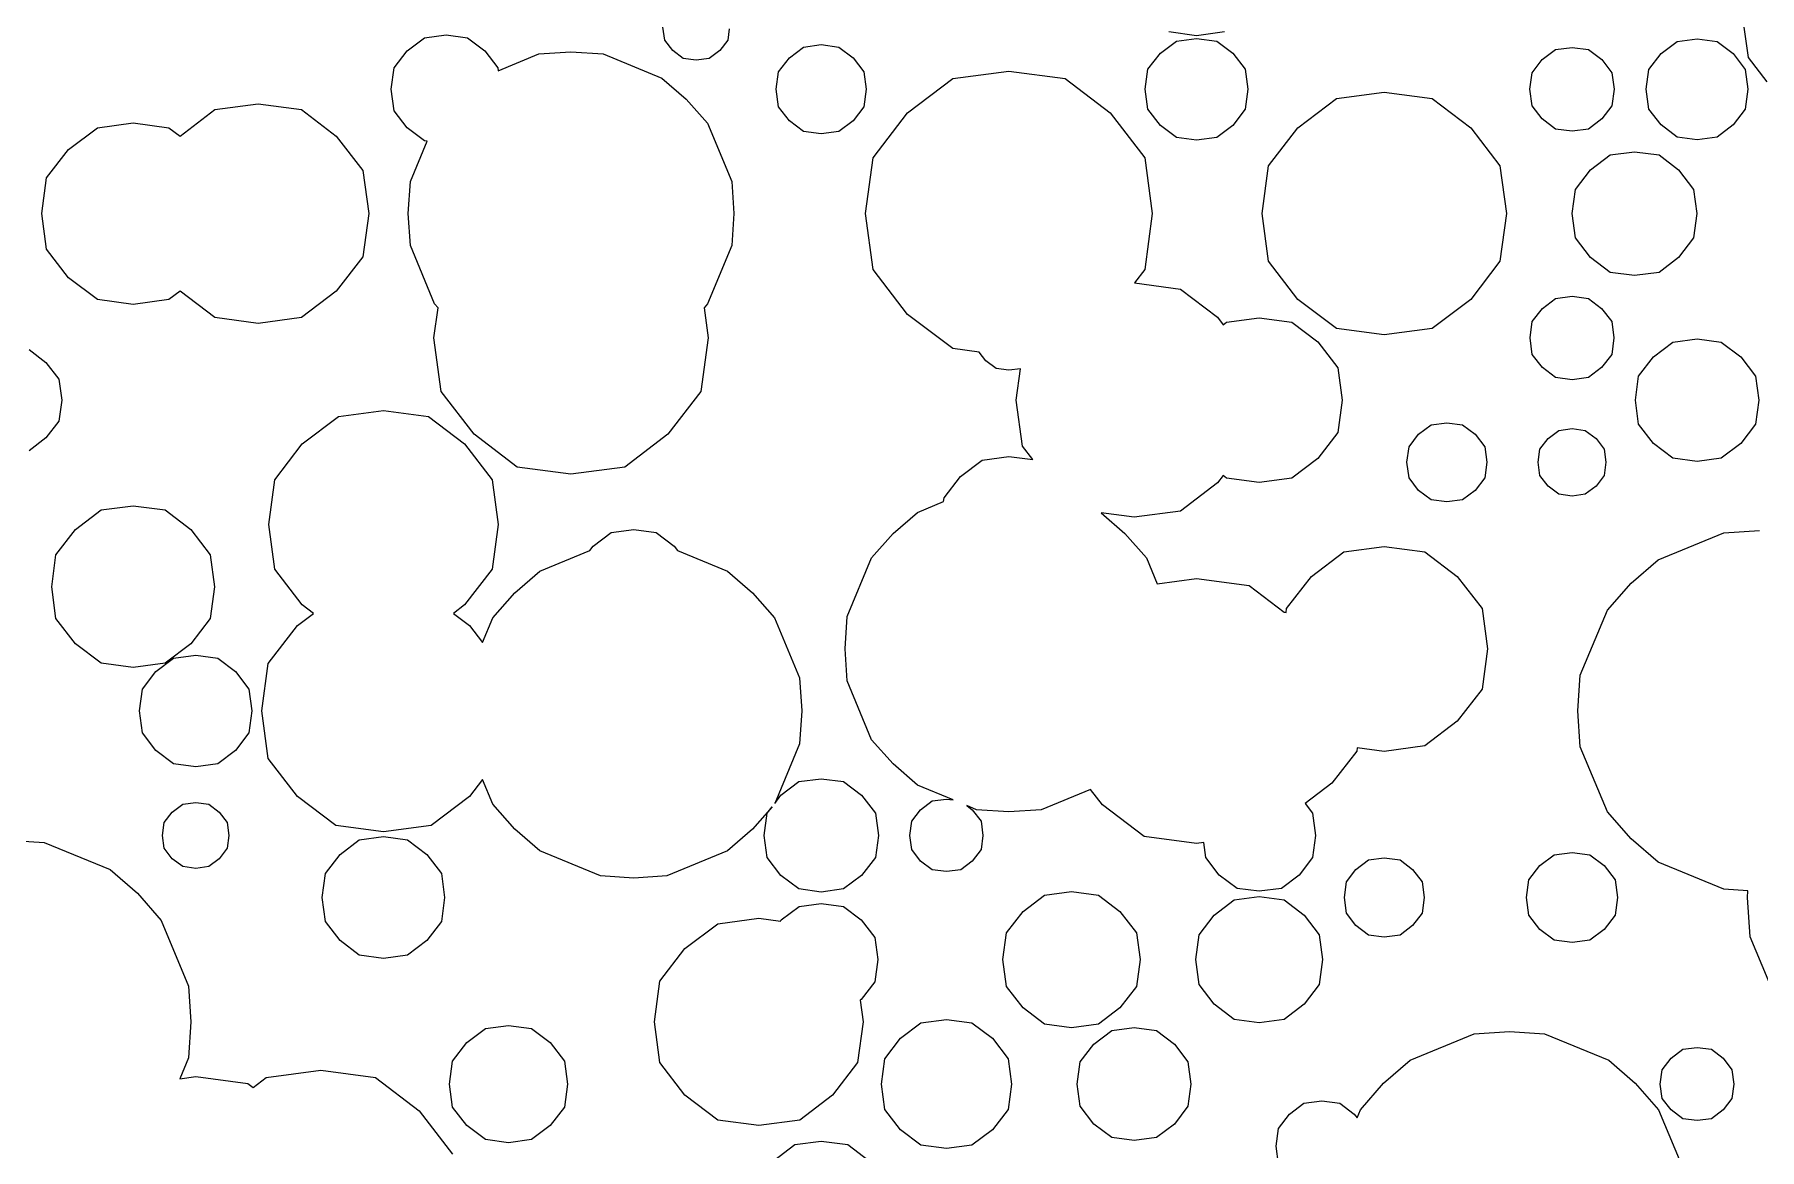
# Model space of a CAD drawing. Extents: x 58 to 158, y 90 to 190.
# Drawn here: x 101 to 122.37, y 126.07 to 139.88 of the extents above; entities that cross this region are included whole.
import ezdxf

# ---------------------------------------------------------------- set-up
doc = ezdxf.new("R2010")
doc.units = 0
doc.layers.get('0').update_dxf_attribs({"linetype": 'CONTINUOUS'})

msp = doc.modelspace()

# ---------------------------------------------------------------- linework, layer by layer
at = {"color": 102}
for p, q in [((105.621, 139.677), (105.833, 139.838)), ((105.833, 139.838), (106.101, 139.874)), ((106.101, 139.874), (106.367, 139.838)), ((106.367, 139.838), (106.58, 139.677)), ((105.457, 139.464), (105.621, 139.677)), ((106.58, 139.677), (106.743, 139.464)), ((106.747, 139.43), (107.251, 139.638)), ((107.251, 139.638), (107.649, 139.664)), ((107.649, 139.664), (108.049, 139.638)), ((108.049, 139.638), (108.775, 139.339)), ((105.421, 139.2), (105.457, 139.464)), ((106.743, 139.464), (106.747, 139.43)), ((108.775, 139.339), (109.077, 139.077)), ((105.457, 138.935), (105.421, 139.2)), ((117.132, 139.084), (117.724, 139.163)), ((117.724, 139.163), (118.318, 139.084)), ((105.621, 138.723), (105.457, 138.935)), ((109.077, 139.077), (109.339, 138.78)), ((116.655, 138.723), (117.132, 139.084)), ((118.318, 139.084), (118.795, 138.723)), ((105.833, 138.562), (105.621, 138.723)), ((109.339, 138.78), (109.641, 138.056)), ((116.292, 138.25), (116.655, 138.723)), ((118.795, 138.723), (119.158, 138.25)), ((105.66, 138.056), (105.868, 138.558)), ((105.868, 138.558), (105.833, 138.562)), ((105.632, 137.661), (105.66, 138.056)), ((109.641, 138.056), (109.667, 137.661)), ((116.213, 137.661), (116.292, 138.25)), ((119.158, 138.25), (119.237, 137.661)), ((105.66, 137.264), (105.632, 137.661)), ((109.667, 137.661), (109.641, 137.264)), ((116.292, 137.071), (116.213, 137.661)), ((119.237, 137.661), (119.158, 137.071)), ((105.96, 136.542), (105.66, 137.264)), ((109.641, 137.264), (109.339, 136.542)), ((116.655, 136.598), (116.292, 137.071)), ((119.158, 137.071), (118.795, 136.598)), ((117.132, 136.237), (116.655, 136.598)), ((118.795, 136.598), (118.318, 136.237)), ((105.952, 136.12), (106.003, 136.493)), ((106.003, 136.493), (105.96, 136.542)), ((109.339, 136.542), (109.298, 136.493)), ((109.298, 136.493), (109.349, 136.12)), ((117.724, 136.157), (117.132, 136.237)), ((118.318, 136.237), (117.724, 136.157)), ((106.041, 135.459), (105.952, 136.12)), ((109.349, 136.12), (109.259, 135.459)), ((121.059, 135.887), (121.301, 136.069)), ((121.301, 136.069), (121.599, 136.109)), ((121.599, 136.109), (121.9, 136.069)), ((121.9, 136.069), (122.141, 135.887)), ((120.876, 135.649), (121.059, 135.887)), ((122.141, 135.887), (122.324, 135.649)), ((120.836, 135.35), (120.876, 135.649)), ((122.324, 135.649), (122.364, 135.35)), ((106.449, 134.927), (106.041, 135.459)), ((109.259, 135.459), (108.851, 134.927)), ((120.876, 135.052), (120.836, 135.35)), ((122.364, 135.35), (122.324, 135.052)), ((106.984, 134.521), (106.449, 134.927)), ((108.851, 134.927), (108.317, 134.521)), ((121.059, 134.813), (120.876, 135.052)), ((122.324, 135.052), (122.141, 134.813)), ((121.301, 134.632), (121.059, 134.813)), ((121.599, 134.59), (121.301, 134.632)), ((121.9, 134.632), (121.599, 134.59)), ((122.141, 134.813), (121.9, 134.632)), ((107.649, 134.433), (106.984, 134.521)), ((108.317, 134.521), (107.649, 134.433)), ((114.348, 127.543), (114.625, 127.58)), ((114.625, 127.58), (114.902, 127.543)), ((113.957, 127.155), (114.126, 127.375)), ((114.126, 127.375), (114.348, 127.543)), ((114.902, 127.543), (115.124, 127.375)), ((115.124, 127.375), (115.292, 127.155)), ((113.92, 126.88), (113.957, 127.155)), ((115.292, 127.155), (115.329, 126.88)), ((113.957, 126.606), (113.92, 126.88)), ((115.329, 126.88), (115.292, 126.606)), ((114.126, 126.385), (113.957, 126.606)), ((115.292, 126.606), (115.124, 126.385)), ((114.348, 126.217), (114.126, 126.385)), ((115.124, 126.385), (114.902, 126.217)), ((114.625, 126.18), (114.348, 126.217)), ((114.902, 126.217), (114.625, 126.18))]:
    msp.add_line(p, q, dxfattribs=at)
at = {"color": 242}
for p, q in [((108.81, 139.809), (108.788, 139.97)), ((108.909, 139.681), (108.81, 139.809)), ((109.591, 139.809), (109.492, 139.681)), ((109.609, 139.949), (109.591, 139.809)), ((109.039, 139.581), (108.909, 139.681)), ((109.2, 139.561), (109.039, 139.581)), ((109.363, 139.581), (109.2, 139.561)), ((109.492, 139.681), (109.363, 139.581)), ((119.683, 136.485), (119.847, 136.609)), ((119.847, 136.609), (120.051, 136.636)), ((120.051, 136.636), (120.255, 136.609)), ((120.255, 136.609), (120.417, 136.485)), ((119.557, 136.323), (119.683, 136.485)), ((120.417, 136.485), (120.542, 136.323)), ((119.53, 136.12), (119.557, 136.323)), ((120.542, 136.323), (120.57, 136.12)), ((119.557, 135.917), (119.53, 136.12)), ((119.683, 135.755), (119.557, 135.917)), ((120.542, 135.917), (120.417, 135.755)), ((120.57, 136.12), (120.542, 135.917)), ((119.847, 135.631), (119.683, 135.755)), ((120.417, 135.755), (120.255, 135.631)), ((120.051, 135.603), (119.847, 135.631)), ((120.255, 135.631), (120.051, 135.603)), ((102.508, 131.989), (102.727, 132.155)), ((102.727, 132.155), (103, 132.191)), ((103, 132.191), (103.273, 132.155)), ((103.273, 132.155), (103.492, 131.989)), ((102.342, 131.771), (102.508, 131.989)), ((103.492, 131.989), (103.659, 131.771)), ((102.304, 131.501), (102.342, 131.771)), ((103.659, 131.771), (103.696, 131.501)), ((102.342, 131.229), (102.304, 131.501)), ((103.696, 131.501), (103.659, 131.229)), ((102.508, 131.011), (102.342, 131.229)), ((103.659, 131.229), (103.492, 131.011)), ((102.727, 130.846), (102.508, 131.011)), ((103.492, 131.011), (103.273, 130.846)), ((103, 130.809), (102.727, 130.846)), ((103.273, 130.846), (103, 130.809)), ((102.839, 130.347), (103, 130.369)), ((103, 130.369), (103.161, 130.347)), ((102.61, 130.12), (102.709, 130.249)), ((102.709, 130.249), (102.839, 130.347)), ((103.161, 130.347), (103.291, 130.249)), ((103.291, 130.249), (103.39, 130.12)), ((102.59, 129.96), (102.61, 130.12)), ((102.61, 129.8), (102.59, 129.96)), ((103.39, 130.12), (103.412, 129.96)), ((103.412, 129.96), (103.39, 129.8)), ((100.675, 129.901), (101.123, 129.872)), ((101.123, 129.872), (101.939, 129.536)), ((102.709, 129.671), (102.61, 129.8)), ((103.39, 129.8), (103.291, 129.671)), ((101.939, 129.536), (102.277, 129.242)), ((102.839, 129.573), (102.709, 129.671)), ((103, 129.551), (102.839, 129.573)), ((103.161, 129.573), (103, 129.551)), ((103.291, 129.671), (103.161, 129.573)), ((102.277, 129.242), (102.573, 128.906)), ((102.573, 128.906), (102.911, 128.094)), ((102.911, 128.094), (102.941, 127.651)), ((102.941, 127.651), (102.911, 127.205)), ((111.73, 127.447), (111.984, 127.64)), ((111.984, 127.64), (112.3, 127.681)), ((112.3, 127.681), (112.616, 127.64)), ((112.616, 127.64), (112.871, 127.447)), ((111.536, 127.194), (111.73, 127.447)), ((112.871, 127.447), (113.064, 127.194)), ((118.045, 127.174), (118.839, 127.502)), ((118.839, 127.502), (119.275, 127.531)), ((119.275, 127.531), (119.71, 127.502)), ((119.71, 127.502), (120.505, 127.174)), ((102.911, 127.205), (102.803, 126.946)), ((111.494, 126.88), (111.536, 127.194)), ((113.064, 127.194), (113.107, 126.88)), ((117.716, 126.889), (118.045, 127.174)), ((120.505, 127.174), (120.833, 126.889)), ((102.803, 126.946), (103, 126.972)), ((103, 126.972), (103.645, 126.887)), ((103.711, 126.836), (103.875, 126.96)), ((103.875, 126.96), (104.55, 127.051)), ((104.55, 127.051), (105.226, 126.96)), ((105.226, 126.96), (105.767, 126.55)), ((103.645, 126.887), (103.711, 126.836)), ((111.536, 126.566), (111.494, 126.88)), ((113.107, 126.88), (113.064, 126.566)), ((117.429, 126.562), (117.716, 126.889)), ((120.833, 126.889), (121.121, 126.562)), ((105.767, 126.55), (106.18, 126.012)), ((111.73, 126.314), (111.536, 126.566)), ((113.064, 126.566), (112.871, 126.314)), ((116.55, 126.507), (116.728, 126.642)), ((116.728, 126.642), (116.95, 126.672)), ((116.95, 126.672), (117.172, 126.642)), ((117.172, 126.642), (117.35, 126.507)), ((117.387, 126.46), (117.429, 126.562)), ((121.121, 126.562), (121.451, 125.772)), ((111.984, 126.121), (111.73, 126.314)), ((112.871, 126.314), (112.616, 126.121)), ((116.385, 126.11), (116.415, 126.33)), ((116.415, 126.33), (116.55, 126.507)), ((117.35, 126.507), (117.387, 126.46)), ((112.3, 126.08), (111.984, 126.121)), ((112.616, 126.121), (112.3, 126.08)), ((116.415, 125.889), (116.385, 126.11))]:
    msp.add_line(p, q, dxfattribs=at)
at = {"color": 213}
for p, q in [((114.951, 139.646), (115.15, 139.798)), ((115.4, 139.864), (115.054, 139.911)), ((115.15, 139.798), (115.4, 139.831)), ((115.746, 139.911), (115.4, 139.864)), ((115.4, 139.831), (115.649, 139.798)), ((115.649, 139.798), (115.849, 139.646)), ((110.222, 139.417), (110.356, 139.591)), ((110.356, 139.591), (110.531, 139.723)), ((110.531, 139.723), (110.75, 139.754)), ((110.75, 139.754), (110.968, 139.723)), ((110.968, 139.723), (111.144, 139.591)), ((111.144, 139.591), (111.278, 139.417)), ((114.797, 139.448), (114.951, 139.646)), ((115.849, 139.646), (116.002, 139.448)), ((119.555, 139.404), (119.68, 139.568)), ((119.68, 139.568), (119.845, 139.692)), ((119.845, 139.692), (120.051, 139.719)), ((120.051, 139.719), (120.256, 139.692)), ((120.256, 139.692), (120.42, 139.568)), ((120.42, 139.568), (120.545, 139.404)), ((110.193, 139.2), (110.222, 139.417)), ((111.278, 139.417), (111.307, 139.2)), ((114.764, 139.2), (114.797, 139.448)), ((116.002, 139.448), (116.035, 139.2)), ((119.527, 139.2), (119.555, 139.404)), ((120.545, 139.404), (120.573, 139.2)), ((110.222, 138.984), (110.193, 139.2)), ((111.307, 139.2), (111.278, 138.984)), ((114.797, 138.952), (114.764, 139.2)), ((116.035, 139.2), (116.002, 138.952)), ((119.555, 138.996), (119.527, 139.2)), ((120.573, 139.2), (120.545, 138.996)), ((110.356, 138.809), (110.222, 138.984)), ((111.278, 138.984), (111.144, 138.809)), ((114.951, 138.753), (114.797, 138.952)), ((116.002, 138.952), (115.849, 138.753)), ((119.68, 138.833), (119.555, 138.996)), ((120.545, 138.996), (120.42, 138.833)), ((110.531, 138.676), (110.356, 138.809)), ((111.144, 138.809), (110.968, 138.676)), ((115.15, 138.602), (114.951, 138.753)), ((115.849, 138.753), (115.649, 138.602)), ((119.845, 138.708), (119.68, 138.833)), ((120.051, 138.68), (119.845, 138.708)), ((120.256, 138.708), (120.051, 138.68)), ((120.42, 138.833), (120.256, 138.708)), ((110.75, 138.647), (110.531, 138.676)), ((110.968, 138.676), (110.75, 138.647)), ((115.4, 138.569), (115.15, 138.602)), ((115.649, 138.602), (115.4, 138.569)), ((121.168, 127.058), (121.277, 127.201)), ((121.277, 127.201), (121.422, 127.31)), ((121.422, 127.31), (121.599, 127.333)), ((121.599, 127.333), (121.779, 127.31)), ((121.779, 127.31), (121.923, 127.201)), ((121.923, 127.201), (122.032, 127.058)), ((121.143, 126.88), (121.168, 127.058)), ((122.032, 127.058), (122.057, 126.88)), ((121.168, 126.702), (121.143, 126.88)), ((122.057, 126.88), (122.032, 126.702)), ((121.277, 126.559), (121.168, 126.702)), ((121.422, 126.45), (121.277, 126.559)), ((121.923, 126.559), (121.779, 126.45)), ((122.032, 126.702), (121.923, 126.559)), ((121.599, 126.427), (121.422, 126.45)), ((121.779, 126.45), (121.599, 126.427))]:
    msp.add_line(p, q, dxfattribs=at)
at = {"color": 142}
for p, q in [((121.156, 139.642), (121.353, 139.792)), ((121.353, 139.792), (121.599, 139.825)), ((121.599, 139.825), (121.848, 139.792)), ((121.848, 139.792), (122.045, 139.642)), ((121.004, 139.445), (121.156, 139.642)), ((122.045, 139.642), (122.196, 139.445)), ((120.971, 139.2), (121.004, 139.445)), ((122.196, 139.445), (122.229, 139.2)), ((121.004, 138.955), (120.971, 139.2)), ((122.229, 139.2), (122.196, 138.955)), ((121.156, 138.759), (121.004, 138.955)), ((122.196, 138.955), (122.045, 138.759)), ((121.353, 138.609), (121.156, 138.759)), ((122.045, 138.759), (121.848, 138.609)), ((121.599, 138.576), (121.353, 138.609)), ((121.848, 138.609), (121.599, 138.576))]:
    msp.add_line(p, q, dxfattribs=at)
at = {"color": 30}
for p, q in [((122.236, 139.594), (122.185, 139.97)), ((122.468, 139.292), (122.236, 139.594)), ((119.652, 129.585), (119.83, 129.719)), ((119.83, 129.719), (120.051, 129.749)), ((120.051, 129.749), (120.271, 129.719)), ((120.271, 129.719), (120.448, 129.585)), ((119.517, 129.409), (119.652, 129.585)), ((120.448, 129.585), (120.583, 129.409)), ((119.488, 129.19), (119.517, 129.409)), ((120.583, 129.409), (120.613, 129.19)), ((119.517, 128.971), (119.488, 129.19)), ((120.613, 129.19), (120.583, 128.971)), ((119.652, 128.796), (119.517, 128.971)), ((120.583, 128.971), (120.448, 128.796)), ((119.83, 128.661), (119.652, 128.796)), ((120.051, 128.632), (119.83, 128.661)), ((120.271, 128.661), (120.051, 128.632)), ((120.448, 128.796), (120.271, 128.661))]:
    msp.add_line(p, q, dxfattribs=at)
at = {"color": 132}
for p, q in [((112.378, 139.332), (113.075, 139.424)), ((113.075, 139.424), (113.772, 139.332)), ((111.82, 138.908), (112.378, 139.332)), ((113.772, 139.332), (114.33, 138.908)), ((102.809, 138.621), (103.239, 138.948)), ((103.239, 138.948), (103.775, 139.019)), ((103.775, 139.019), (104.312, 138.948)), ((104.312, 138.948), (104.742, 138.621)), ((111.392, 138.352), (111.82, 138.908)), ((114.33, 138.908), (114.758, 138.352)), ((101.425, 138.454), (101.782, 138.724)), ((101.782, 138.724), (102.225, 138.783)), ((102.225, 138.783), (102.669, 138.724)), ((102.669, 138.724), (102.807, 138.62)), ((102.807, 138.62), (102.809, 138.621)), ((104.742, 138.621), (105.071, 138.194)), ((101.153, 138.102), (101.425, 138.454)), ((111.299, 137.661), (111.392, 138.352)), ((114.758, 138.352), (114.851, 137.661)), ((101.094, 137.661), (101.153, 138.102)), ((105.071, 138.194), (105.143, 137.661)), ((101.153, 137.22), (101.094, 137.661)), ((105.143, 137.661), (105.071, 137.127)), ((111.392, 136.967), (111.299, 137.661)), ((114.851, 137.661), (114.758, 136.967)), ((101.425, 136.865), (101.153, 137.22)), ((105.071, 137.127), (104.742, 136.699)), ((101.782, 136.595), (101.425, 136.865)), ((111.82, 136.412), (111.392, 136.967)), ((114.758, 136.967), (114.629, 136.801)), ((114.629, 136.801), (115.199, 136.725)), ((102.225, 136.536), (101.782, 136.595)), ((102.669, 136.595), (102.225, 136.536)), ((102.807, 136.7), (102.669, 136.595)), ((102.809, 136.699), (102.807, 136.7)), ((103.239, 136.372), (102.809, 136.699)), ((104.742, 136.699), (104.312, 136.372)), ((115.199, 136.725), (115.657, 136.376)), ((103.775, 136.3), (103.239, 136.372)), ((104.312, 136.372), (103.775, 136.3)), ((112.378, 135.989), (111.82, 136.412)), ((115.657, 136.376), (115.729, 136.284)), ((115.772, 136.317), (116.175, 136.371)), ((116.175, 136.371), (116.578, 136.317)), ((115.729, 136.284), (115.772, 136.317)), ((116.578, 136.317), (116.902, 136.072)), ((100.936, 135.976), (101.145, 135.817)), ((112.707, 135.945), (112.378, 135.989)), ((112.79, 135.837), (112.707, 135.945)), ((116.902, 136.072), (117.148, 135.751)), ((101.145, 135.817), (101.305, 135.61)), ((112.916, 135.741), (112.79, 135.837)), ((113.075, 135.72), (112.916, 135.741)), ((113.218, 135.738), (113.075, 135.72)), ((113.164, 135.35), (113.218, 135.738)), ((117.148, 135.751), (117.202, 135.35)), ((101.305, 135.61), (101.34, 135.35)), ((101.34, 135.35), (101.305, 135.091)), ((113.242, 134.781), (113.164, 135.35)), ((117.202, 135.35), (117.148, 134.95)), ((101.305, 135.091), (101.145, 134.882)), ((101.145, 134.882), (100.936, 134.724)), ((117.148, 134.95), (116.902, 134.629)), ((112.743, 134.608), (113.075, 134.654)), ((113.075, 134.654), (113.371, 134.614)), ((113.371, 134.614), (113.242, 134.781)), ((112.475, 134.406), (112.743, 134.608)), ((116.902, 134.629), (116.578, 134.384)), ((112.272, 134.141), (112.475, 134.406)), ((115.657, 134.324), (115.199, 133.975)), ((115.729, 134.416), (115.657, 134.324)), ((115.772, 134.384), (115.729, 134.416)), ((116.175, 134.33), (115.772, 134.384)), ((116.578, 134.384), (116.175, 134.33)), ((111.941, 133.96), (112.264, 134.093)), ((112.264, 134.093), (112.272, 134.141)), ((111.639, 133.697), (111.941, 133.96)), ((114.625, 133.9), (114.216, 133.954)), ((114.216, 133.954), (114.511, 133.697)), ((115.199, 133.975), (114.625, 133.9)), ((111.374, 133.397), (111.639, 133.697)), ((114.511, 133.697), (114.777, 133.397)), ((111.071, 132.669), (111.374, 133.397)), ((114.777, 133.397), (114.91, 133.076)), ((116.822, 133.168), (117.224, 133.473)), ((117.224, 133.473), (117.724, 133.539)), ((117.724, 133.539), (118.226, 133.473)), ((118.226, 133.473), (118.629, 133.168)), ((114.91, 133.076), (115.4, 133.142)), ((115.4, 133.142), (116.049, 133.055)), ((116.514, 132.769), (116.822, 133.168)), ((118.629, 133.168), (118.936, 132.769)), ((116.049, 133.055), (116.484, 132.725)), ((116.484, 132.725), (116.509, 132.722)), ((116.509, 132.722), (116.514, 132.769)), ((118.936, 132.769), (119.003, 132.27)), ((111.044, 132.27), (111.071, 132.669)), ((111.071, 131.872), (111.044, 132.27)), ((119.003, 132.27), (118.936, 131.772)), ((111.374, 131.144), (111.071, 131.872)), ((118.936, 131.772), (118.629, 131.373)), ((118.629, 131.373), (118.226, 131.068)), ((111.639, 130.844), (111.374, 131.144)), ((117.383, 131.003), (117.075, 130.605)), ((117.388, 131.046), (117.383, 131.003)), ((117.724, 131), (117.388, 131.046)), ((118.226, 131.068), (117.724, 131)), ((111.941, 130.58), (111.639, 130.844)), ((112.382, 130.398), (111.941, 130.58)), ((117.075, 130.605), (116.743, 130.353)), ((111.981, 130.278), (112.123, 130.386)), ((112.123, 130.386), (112.3, 130.409)), ((112.3, 130.409), (112.382, 130.398)), ((114.087, 130.529), (113.476, 130.278)), ((114.233, 130.339), (114.087, 130.529)), ((111.872, 130.137), (111.981, 130.278)), ((112.674, 130.278), (112.554, 130.328)), ((112.554, 130.328), (112.62, 130.278)), ((112.62, 130.278), (112.729, 130.137)), ((113.075, 130.252), (112.674, 130.278)), ((113.476, 130.278), (113.075, 130.252)), ((114.752, 129.945), (114.233, 130.339)), ((116.743, 130.353), (116.837, 130.233)), ((116.837, 130.233), (116.874, 129.96)), ((105.027, 129.905), (105.325, 129.945)), ((105.325, 129.945), (105.622, 129.905)), ((111.849, 129.96), (111.872, 130.137)), ((111.872, 129.784), (111.849, 129.96)), ((112.729, 130.137), (112.752, 129.96)), ((112.752, 129.96), (112.729, 129.784)), ((115.4, 129.858), (114.752, 129.945)), ((116.874, 129.96), (116.837, 129.687)), ((104.606, 129.486), (104.789, 129.723)), ((104.789, 129.723), (105.027, 129.905)), ((105.622, 129.905), (105.862, 129.723)), ((105.862, 129.723), (106.044, 129.486)), ((111.981, 129.642), (111.872, 129.784)), ((112.729, 129.784), (112.62, 129.642)), ((115.489, 129.871), (115.4, 129.858)), ((115.514, 129.687), (115.489, 129.871)), ((112.123, 129.534), (111.981, 129.642)), ((112.3, 129.511), (112.123, 129.534)), ((112.478, 129.534), (112.3, 129.511)), ((112.62, 129.642), (112.478, 129.534)), ((115.681, 129.469), (115.514, 129.687)), ((116.837, 129.687), (116.669, 129.469)), ((104.565, 129.19), (104.606, 129.486)), ((106.044, 129.486), (106.084, 129.19)), ((115.901, 129.303), (115.681, 129.469)), ((116.175, 129.267), (115.901, 129.303)), ((116.45, 129.303), (116.175, 129.267)), ((116.669, 129.469), (116.45, 129.303)), ((104.606, 128.895), (104.565, 129.19)), ((106.084, 129.19), (106.044, 128.895)), ((104.789, 128.656), (104.606, 128.895)), ((106.044, 128.895), (105.862, 128.656)), ((105.027, 128.476), (104.789, 128.656)), ((105.862, 128.656), (105.622, 128.476)), ((105.325, 128.436), (105.027, 128.476)), ((105.622, 128.476), (105.325, 128.436))]:
    msp.add_line(p, q, dxfattribs=at)
at = {"color": 52}
for p, q in [((120.279, 138.202), (120.522, 138.387)), ((120.522, 138.387), (120.825, 138.427)), ((120.825, 138.427), (121.128, 138.387)), ((121.128, 138.387), (121.371, 138.202)), ((120.093, 137.961), (120.279, 138.202)), ((121.371, 138.202), (121.557, 137.961)), ((120.053, 137.661), (120.093, 137.961)), ((121.557, 137.961), (121.597, 137.661)), ((120.093, 137.359), (120.053, 137.661)), ((121.597, 137.661), (121.557, 137.359)), ((120.279, 137.118), (120.093, 137.359)), ((121.557, 137.359), (121.371, 137.118)), ((120.522, 136.933), (120.279, 137.118)), ((121.371, 137.118), (121.128, 136.933)), ((120.825, 136.893), (120.522, 136.933)), ((121.128, 136.933), (120.825, 136.893)), ((101.512, 133.748), (101.829, 133.99)), ((101.829, 133.99), (102.225, 134.042)), ((102.225, 134.042), (102.621, 133.99)), ((102.621, 133.99), (102.938, 133.748)), ((101.269, 133.433), (101.512, 133.748)), ((102.938, 133.748), (103.18, 133.433)), ((121.118, 133.373), (121.93, 133.708)), ((121.93, 133.708), (122.375, 133.737)), ((101.217, 133.04), (101.269, 133.433)), ((103.18, 133.433), (103.233, 133.04)), ((120.782, 133.083), (121.118, 133.373)), ((101.269, 132.647), (101.217, 133.04)), ((103.233, 133.04), (103.18, 132.647)), ((120.489, 132.749), (120.782, 133.083)), ((120.153, 131.942), (120.489, 132.749)), ((101.512, 132.332), (101.269, 132.647)), ((103.18, 132.647), (102.938, 132.332)), ((101.829, 132.091), (101.512, 132.332)), ((102.938, 132.332), (102.621, 132.091)), ((102.225, 132.038), (101.829, 132.091)), ((102.621, 132.091), (102.225, 132.038)), ((120.124, 131.501), (120.153, 131.942)), ((120.153, 131.058), (120.124, 131.501)), ((120.489, 130.251), (120.153, 131.058)), ((120.782, 129.917), (120.489, 130.251)), ((121.118, 129.626), (120.782, 129.917)), ((121.93, 129.292), (121.118, 129.626)), ((122.23, 129.272), (121.93, 129.292)), ((113.25, 129.018), (113.517, 129.22)), ((113.517, 129.22), (113.851, 129.264)), ((113.851, 129.264), (114.183, 129.22)), ((114.183, 129.22), (114.45, 129.018)), ((122.225, 129.19), (122.23, 129.272)), ((122.257, 128.705), (122.225, 129.19)), ((113.046, 128.752), (113.25, 129.018)), ((114.45, 129.018), (114.654, 128.752)), ((113, 128.421), (113.046, 128.752)), ((114.654, 128.752), (114.7, 128.421)), ((122.627, 127.817), (122.257, 128.705)), ((113.046, 128.089), (113, 128.421)), ((114.7, 128.421), (114.654, 128.089)), ((113.25, 127.823), (113.046, 128.089)), ((114.654, 128.089), (114.45, 127.823)), ((113.517, 127.62), (113.25, 127.823)), ((114.45, 127.823), (114.183, 127.62)), ((113.851, 127.576), (113.517, 127.62)), ((114.183, 127.62), (113.851, 127.576))]:
    msp.add_line(p, q, dxfattribs=at)
at = {"color": 183}
for p, q in [((104.32, 134.808), (104.768, 135.147)), ((104.768, 135.147), (105.325, 135.221)), ((105.325, 135.221), (105.883, 135.147)), ((105.883, 135.147), (106.329, 134.808)), ((118.306, 135.045), (118.5, 135.071)), ((118.5, 135.071), (118.695, 135.045)), ((118.032, 134.773), (118.15, 134.928)), ((118.15, 134.928), (118.306, 135.045)), ((118.695, 135.045), (118.85, 134.928)), ((118.85, 134.928), (118.969, 134.773)), ((103.98, 134.364), (104.32, 134.808)), ((106.329, 134.808), (106.671, 134.364)), ((118.006, 134.58), (118.032, 134.773)), ((118.969, 134.773), (118.995, 134.58)), ((118.032, 134.388), (118.006, 134.58)), ((118.995, 134.58), (118.969, 134.388)), ((103.905, 133.81), (103.98, 134.364)), ((106.671, 134.364), (106.746, 133.81)), ((118.15, 134.233), (118.032, 134.388)), ((118.306, 134.115), (118.15, 134.233)), ((118.85, 134.233), (118.695, 134.115)), ((118.969, 134.388), (118.85, 134.233)), ((118.5, 134.089), (118.306, 134.115)), ((118.695, 134.115), (118.5, 134.089)), ((103.98, 133.256), (103.905, 133.81)), ((106.746, 133.81), (106.671, 133.256)), ((107.922, 133.54), (108.146, 133.71)), ((108.146, 133.71), (108.426, 133.747)), ((108.426, 133.747), (108.704, 133.71)), ((108.704, 133.71), (108.928, 133.54)), ((107.264, 133.233), (107.883, 133.488)), ((107.883, 133.488), (107.922, 133.54)), ((108.928, 133.54), (108.968, 133.488)), ((108.968, 133.488), (109.587, 133.233)), ((104.32, 132.813), (103.98, 133.256)), ((106.671, 133.256), (106.329, 132.813)), ((106.952, 132.963), (107.264, 133.233)), ((109.587, 133.233), (109.897, 132.963)), ((106.681, 132.654), (106.952, 132.963)), ((109.897, 132.963), (110.169, 132.654)), ((104.26, 132.559), (104.458, 132.708)), ((104.458, 132.708), (104.32, 132.813)), ((106.329, 132.813), (106.193, 132.708)), ((106.193, 132.708), (106.39, 132.559)), ((103.899, 132.088), (104.26, 132.559)), ((106.39, 132.559), (106.553, 132.347)), ((106.553, 132.347), (106.681, 132.654)), ((110.169, 132.654), (110.48, 131.909)), ((103.819, 131.501), (103.899, 132.088)), ((110.48, 131.909), (110.508, 131.501)), ((103.899, 130.912), (103.819, 131.501)), ((110.508, 131.501), (110.48, 131.092)), ((110.48, 131.092), (110.173, 130.356)), ((104.26, 130.442), (103.899, 130.912)), ((106.553, 130.653), (106.39, 130.442)), ((106.681, 130.346), (106.553, 130.653)), ((110.25, 130.456), (110.473, 130.626)), ((110.473, 130.626), (110.75, 130.661)), ((110.75, 130.661), (111.027, 130.626)), ((111.027, 130.626), (111.249, 130.456)), ((104.734, 130.083), (104.26, 130.442)), ((106.39, 130.442), (105.916, 130.083)), ((110.173, 130.356), (110.25, 130.456)), ((111.249, 130.456), (111.42, 130.236)), ((106.952, 130.037), (106.681, 130.346)), ((110.143, 130.315), (109.897, 130.037)), ((110.043, 129.96), (110.08, 130.236)), ((110.08, 130.236), (110.143, 130.315)), ((111.42, 130.236), (111.457, 129.96)), ((105.325, 130.003), (104.734, 130.083)), ((105.916, 130.083), (105.325, 130.003)), ((107.264, 129.767), (106.952, 130.037)), ((109.897, 130.037), (109.587, 129.767)), ((110.08, 129.684), (110.043, 129.96)), ((111.457, 129.96), (111.42, 129.684)), ((108.013, 129.459), (107.264, 129.767)), ((109.587, 129.767), (108.836, 129.459)), ((110.25, 129.464), (110.08, 129.684)), ((111.42, 129.684), (111.249, 129.464)), ((108.426, 129.431), (108.013, 129.459)), ((108.836, 129.459), (108.426, 129.431)), ((110.473, 129.296), (110.25, 129.464)), ((110.75, 129.258), (110.473, 129.296)), ((111.027, 129.296), (110.75, 129.258)), ((111.249, 129.464), (111.027, 129.296)), ((115.619, 128.972), (115.867, 129.161)), ((115.867, 129.161), (116.175, 129.201)), ((116.175, 129.201), (116.484, 129.161)), ((116.484, 129.161), (116.731, 128.972)), ((115.43, 128.727), (115.619, 128.972)), ((116.731, 128.972), (116.92, 128.727)), ((115.389, 128.421), (115.43, 128.727)), ((116.92, 128.727), (116.961, 128.421)), ((115.43, 128.113), (115.389, 128.421)), ((116.961, 128.421), (116.92, 128.113)), ((115.619, 127.868), (115.43, 128.113)), ((116.92, 128.113), (116.731, 127.868)), ((115.867, 127.679), (115.619, 127.868)), ((116.731, 127.868), (116.484, 127.679)), ((116.175, 127.64), (115.867, 127.679)), ((116.484, 127.679), (116.175, 127.64))]:
    msp.add_line(p, q, dxfattribs=at)
at = {"color": 15}
for p, q in [((119.651, 134.745), (119.753, 134.875)), ((119.753, 134.875), (119.885, 134.976)), ((119.885, 134.976), (120.051, 134.998)), ((120.051, 134.998), (120.215, 134.976)), ((120.215, 134.976), (120.348, 134.875)), ((120.348, 134.875), (120.449, 134.745)), ((119.629, 134.58), (119.651, 134.745)), ((120.449, 134.745), (120.471, 134.58)), ((119.651, 134.416), (119.629, 134.58)), ((120.471, 134.58), (120.449, 134.416)), ((119.753, 134.284), (119.651, 134.416)), ((119.885, 134.184), (119.753, 134.284)), ((120.348, 134.284), (120.215, 134.184)), ((120.449, 134.416), (120.348, 134.284)), ((120.051, 134.162), (119.885, 134.184)), ((120.215, 134.184), (120.051, 134.162)), ((117.256, 129.383), (117.374, 129.538)), ((117.374, 129.538), (117.53, 129.657)), ((117.53, 129.657), (117.724, 129.683)), ((117.724, 129.683), (117.92, 129.657)), ((117.92, 129.657), (118.076, 129.538)), ((118.076, 129.538), (118.194, 129.383)), ((117.23, 129.19), (117.256, 129.383)), ((118.194, 129.383), (118.22, 129.19)), ((110.255, 128.913), (110.476, 129.08)), ((110.476, 129.08), (110.75, 129.115)), ((110.75, 129.115), (111.024, 129.08)), ((111.024, 129.08), (111.245, 128.913)), ((117.256, 128.997), (117.23, 129.19)), ((118.22, 129.19), (118.194, 128.997)), ((109.061, 128.559), (109.469, 128.866)), ((109.469, 128.866), (109.976, 128.935)), ((109.976, 128.935), (110.244, 128.899)), ((110.244, 128.899), (110.255, 128.913)), ((111.245, 128.913), (111.413, 128.694)), ((117.374, 128.843), (117.256, 128.997)), ((118.194, 128.997), (118.076, 128.843)), ((111.413, 128.694), (111.45, 128.421)), ((117.53, 128.724), (117.374, 128.843)), ((117.724, 128.698), (117.53, 128.724)), ((117.92, 128.724), (117.724, 128.698)), ((118.076, 128.843), (117.92, 128.724)), ((108.751, 128.154), (109.061, 128.559)), ((111.45, 128.421), (111.413, 128.147)), ((108.683, 127.651), (108.751, 128.154)), ((111.413, 128.147), (111.245, 127.927)), ((111.245, 127.927), (111.231, 127.918)), ((111.231, 127.918), (111.267, 127.651)), ((108.751, 127.146), (108.683, 127.651)), ((111.267, 127.651), (111.199, 127.146)), ((109.061, 126.742), (108.751, 127.146)), ((111.199, 127.146), (110.889, 126.742)), ((109.469, 126.434), (109.061, 126.742)), ((110.889, 126.742), (110.483, 126.434)), ((109.976, 126.366), (109.469, 126.434)), ((110.483, 126.434), (109.976, 126.366)), ((110.156, 125.929), (110.421, 126.13)), ((110.421, 126.13), (110.75, 126.173)), ((110.75, 126.173), (111.079, 126.13)), ((111.079, 126.13), (111.344, 125.929))]:
    msp.add_line(p, q, dxfattribs=at)
at = {"color": 9}
for p, q in [((106.589, 127.568), (106.875, 127.606)), ((106.875, 127.606), (107.162, 127.568)), ((106.183, 127.165), (106.358, 127.393)), ((106.358, 127.393), (106.589, 127.568)), ((107.162, 127.568), (107.392, 127.393)), ((107.392, 127.393), (107.567, 127.165)), ((106.145, 126.88), (106.183, 127.165)), ((107.567, 127.165), (107.605, 126.88)), ((106.183, 126.595), (106.145, 126.88)), ((107.605, 126.88), (107.567, 126.595)), ((106.358, 126.367), (106.183, 126.595)), ((107.567, 126.595), (107.392, 126.367)), ((106.589, 126.192), (106.358, 126.367)), ((107.392, 126.367), (107.162, 126.192)), ((106.875, 126.154), (106.589, 126.192)), ((107.162, 126.192), (106.875, 126.154))]:
    msp.add_line(p, q, dxfattribs=at)

doc.saveas('drawing.dxf')
